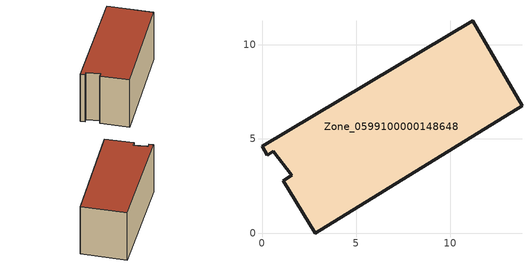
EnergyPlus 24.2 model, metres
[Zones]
Zone_0599100000148648
 floor ground (C_G): 1.12,2.79 1.58,3.07 0.61,4.34 0.29,4.14 0,4.62 11.21,11.27 13.81,6.75 2.83,0 z0
 wall outside (C_F): 2.83,0 13.81,6.75 11.21,11.27 0,4.62 0.29,4.14 0.61,4.34 1.58,3.07 1.12,2.79 2.83,0 z0:6.16
 roof outside (C_R): 1.58,3.07 1.12,2.79 2.83,0 13.81,6.75 11.21,11.27 0,4.62 0.29,4.14 0.61,4.34 z6.16
[BUILDING]
Pand.0599100000148648: North Axis=0; Terrain=City; Loads Convergence Tolerance Value=0.04; Temperature Convergence Tolerance Value=0.4; Solar Distribution=FullExterior; Maximum Number of Warmup Days=25; Minimum Number of Warmup Days=1
[Site:Location]
Rotterdam.The.Hague.AP_ZH_NLD Design_Conditions: Latitude=51.96; Longitude=4.45; Time Zone=1; Elevation=-4.5
[SITE:GROUNDTEMPERATURE:BUILDINGSURFACE]
18, 18, 18, 18, 18, 18, 18, 18, 18, 18, 18, 18
[MATERIAL] Thermal Absorptance=0.9; Solar Absorptance=0.7; Visible Absorptance=0.7
Name | Roughness | Thickness | Conductivity | Density | Specific Heat
G.TI.1946 | MediumSmooth | 0.15 | 1 | 540 | 1210
F.TI.1946 | Rough | 0.3 | 0.857143 | 1920 | 840
R.TI.1946 | MediumRough | 0.2 | 0.1 | 1500 | 1000
[CONSTRUCTION]
C_G: G.TI.1946
C_F: F.TI.1946
C_R: R.TI.1946
[ZONE]
Zone_0599100000148648: Type=1; Multiplier=1; Ceiling Height=Autocalculate; Volume=Autocalculate; Floor Area=autocalculate; Part of Total Floor Area=Yes
[ZONEINFILTRATION:DESIGNFLOWRATE]
Infil_Zone_0599100000148648: Zone or ZoneList or Space or SpaceList=Zone_0599100000148648; Schedule=AlwaysOn; Design Flow Rate Calculation Method=Flow/Area; Flow Rate per Floor Area=0.003; Constant Term Coefficient=1; Temperature Term Coefficient=0; Velocity Term Coefficient=0; Velocity Squared Term Coefficient=0
[HVACTEMPLATE:ZONE:IDEALLOADSAIRSYSTEM]
Zone_0599100000148648: Maximum Heating Supply Air Temperature=50; Minimum Cooling Supply Air Temperature=13; Maximum Heating Supply Air Humidity Ratio=0.0156; Minimum Cooling Supply Air Humidity Ratio=0.0077; Heating Limit=NoLimit; Cooling Limit=NoLimit; Dehumidification Control Type=ConstantSensibleHeatRatio; Cooling Sensible Heat Ratio=0.7; Dehumidification Setpoint=60; Humidification Control Type=None; Humidification Setpoint=30; Outdoor Air Method=None; Outdoor Air Flow Rate per Person=0.00944; Outdoor Air Flow Rate per Zone Floor Area=0; Outdoor Air Flow Rate per Zone=0; Demand Controlled Ventilation Type=None; Outdoor Air Economizer Type=NoEconomizer; Heat Recovery Type=None; Sensible Heat Recovery Effectiveness=0.7; Latent Heat Recovery Effectiveness=0.65
[ZONECONTROL:THERMOSTAT]
ThermostatControl_Zone_0599100000148648: Zone or ZoneList=Zone_0599100000148648; Control Type Schedule=DualSetpointControlType; Control 1=Thermostat_Zone_0599100000148648; Temperature Difference Between Cutout And Setpoint=0
[THERMOSTATSETPOINT:DUALSETPOINT]
Thermostat_Zone_0599100000148648: Heating Setpoint Temperature Schedule=HeatingSetpoint_Zone_0599100000148648; Cooling Setpoint Temperature Schedule=CoolingSetpoint_Zone_0599100000148648
[SCHEDULE:COMPACT]
HeatingSetpoint_Zone_0599100000148648: Through: 12/31, For: AllDays, Until: 24:00, 21
CoolingSetpoint_Zone_0599100000148648: Through: 12/31, For: AllDays, Until: 24:00, 24
DualSetpointControlType: Through: 12/31, For: AllDays, Until: 24:00, 4
AlwaysOn: Through: 12/31, For: AllDays, Until: 24:00, 1
